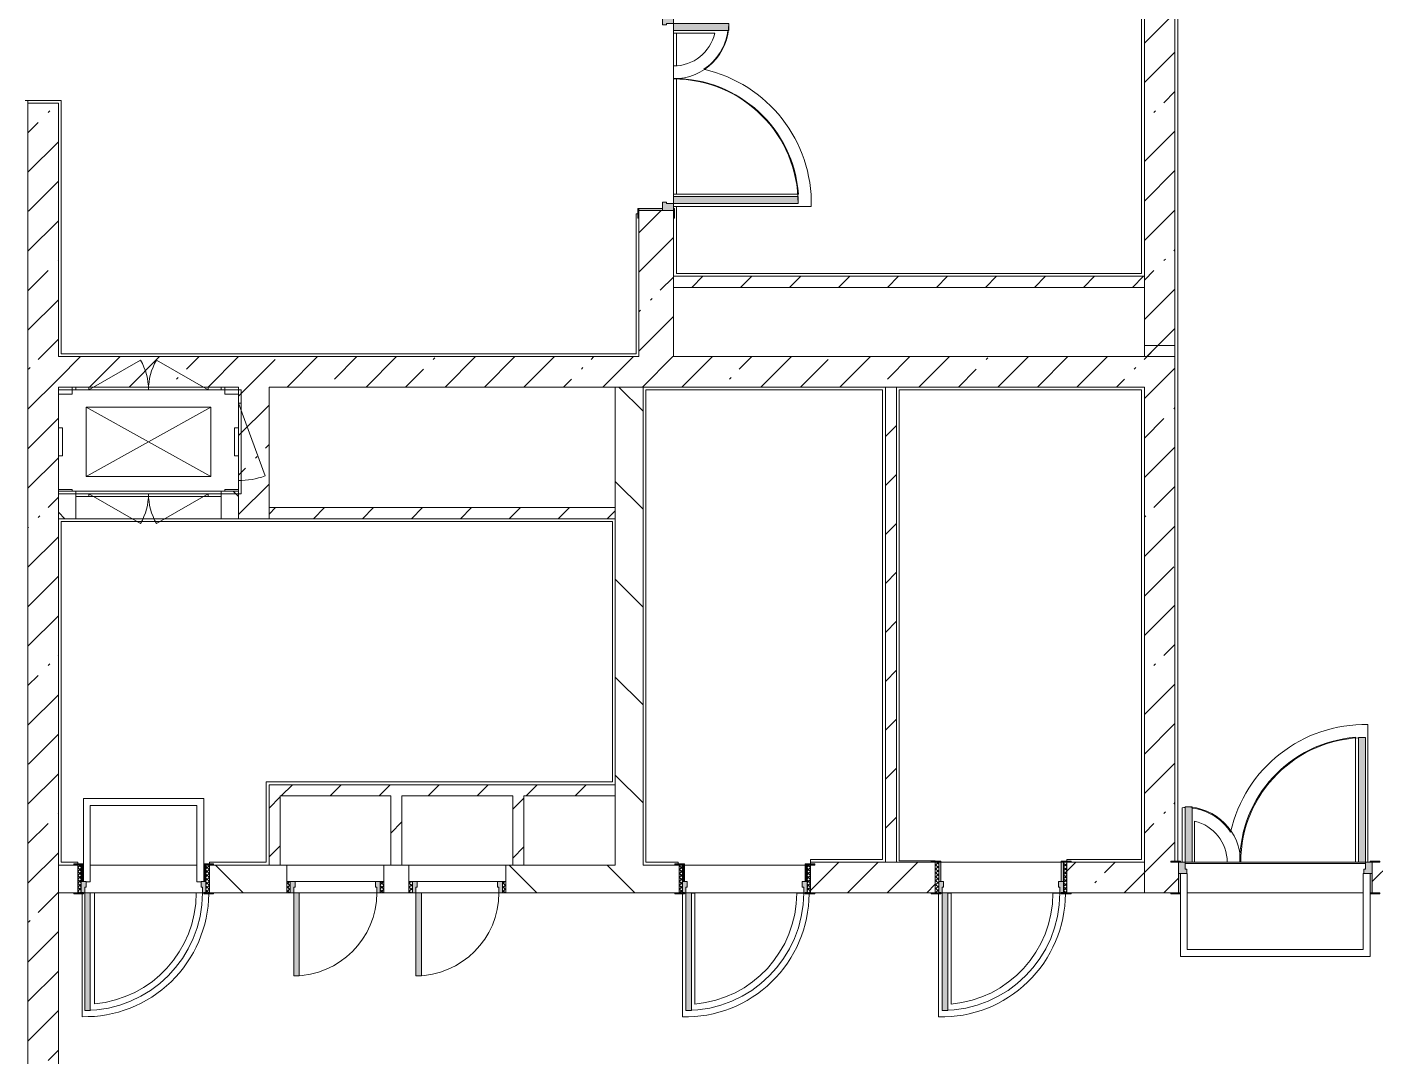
# Model space of a CAD drawing. Header units: millimetres. Extents: x 35378 to 237579, y -8553 to 29000.
# Drawn here: x 193137 to 202870, y 12221 to 19650 of the extents above; entities that cross this region are included whole.
import ezdxf

# ---------------------------------------------------------------- set-up
doc = ezdxf.new("R2010")
doc.units = ezdxf.units.MM
for name, color, linetype, lineweight, true_color in [('A-DOOR-1', 7, 'Continuous', 5, 0xaaaaaa), ('A-DOOR-2', 7, 'Continuous', 5, 0xe2e2e2), ('A-DOOR-FRAM-1', 7, 'Continuous', 5, 0xe2e2e2), ('A-DOOR-FRAM-2', 7, 'Continuous', 5, 0xaaaaaa), ('A-FLOR-2', 7, 'Continuous', 5, 0xaaaaaa)]:
    doc.layers.add(name, color=color, linetype=linetype, lineweight=lineweight, true_color=true_color)
for name, color, linetype, lineweight in [('A-GENM-2', 7, 'Continuous', 5), ('A-WALL', 7, 'Continuous', 9), ('I-WALL-3', 7, 'Continuous', 5), ('M-EQPM', 7, 'Continuous', 5)]:
    doc.layers.add(name, color=color, linetype=linetype, lineweight=lineweight)
pattern_1 = [(45, (108394.95, 0), (-285.1231, 285.1231), []), (45, (108680.07, 0), (-285.1231, 285.1231), [504.031, -100.806, 16.764, -84.042])]
pattern_2 = [(135, (108394.95, 0), (-353.5534, -353.5534), [])]
pattern_3 = [(135, (1826.41, 164.685), (-14.14214, -14.14214), []), (225, (1826.41, 164.685), (14.14214, -14.14214), [])]
pattern_4 = [(45, (-296.384, 164.685), (-14.1421, 14.1421), []), (135, (-296.384, 164.685), (-14.1421, -14.1421), [])]
pattern_5 = [(45, (108394.95, 0), (-176.7767, 176.7767), [])]

# ---------------------------------------------------------------- blocks, each defined once
blk = doc.blocks.new('110_Дверь_СКБ_2Ст - Д-1_л_Лестничная клетка EIS60 2-32142534-3_5_2_птичка')
at = {"layer": 'A-DOOR-2'}
for points in [[(612.5, 110), (662.5, 110), (662.5, 1010), (612.5, 1010), (612.5, 604.4)], [(-587.5, 110), (-587.5, 510), (-637.5, 510), (-637.5, 110)], [(712.5, -110), (712.5, 30), (697.5, 25.9), (697.5, -110)]]:
    blk.add_hatch(color=256, dxfattribs=at).paths.add_polyline_path(points)
h = blk.add_hatch(color=256, dxfattribs=at)
h.paths.add_polyline_path([(652.5, 30), (712.5, 30), (712.5, 110), (662.5, 110), (662.5, 60), (652.5, 60)])
h.paths.add_polyline_path([(-687.5, 30), (-627.5, 30), (-627.5, 60), (-637.5, 60), (-637.5, 110), (-687.5, 110)])
at = {"layer": 'A-DOOR-FRAM-1'}
for points in [[(-672.5, 110), (-672.5, 118), (-742.5, 118), (-742.5, 110)], [(767.5, 110), (767.5, 118), (697.5, 118), (697.5, 110)], [(-672.5, -110), (-672.5, 30), (-687.5, 25.9), (-687.5, -110)], [(-672.5, -118), (-672.5, -110), (-742.5, -110), (-742.5, -118)], [(767.5, -118), (767.5, -110), (697.5, -110), (697.5, -118)]]:
    blk.add_hatch(color=256, dxfattribs=at).paths.add_polyline_path(points)
at = {"layer": 'A-DOOR-1'}
for p, q in [((662.5, 1010), (612.5, 1010)), ((612.5, 1010), (612.5, 110)), ((662.5, 110), (662.5, 1010)), ((-637.5, 510), (-637.5, 110)), ((-587.5, 510), (-637.5, 510)), ((-587.5, 110), (-587.5, 510)), ((-637.5, 110), (-587.5, 110)), ((612.5, 110), (662.5, 110))]:
    blk.add_line(p, q, dxfattribs=at)
for centre, radius, start, end in [((662.5, 110), 900, 90, 180), ((-637.5, 110), 400, 360, 90)]:
    blk.add_arc(centre, radius, start, end, dxfattribs=at)
at = {"layer": 'A-DOOR-FRAM-2'}
for p, q in [((-672.5, 118), (-742.5, 118)), ((-742.5, 118), (-742.5, 110)), ((-742.5, 110), (-672.5, 110)), ((-637.5, 110), (-687.5, 110)), ((-687.5, 110), (-687.5, 30)), ((-672.5, 110), (-672.5, 118)), ((-637.5, 60), (-637.5, 110)), ((662.5, 110), (662.5, 60)), ((712.5, 110), (662.5, 110)), ((767.5, 118), (697.5, 118)), ((697.5, 118), (697.5, 110)), ((697.5, 110), (767.5, 110)), ((712.5, 30), (712.5, 110)), ((767.5, 110), (767.5, 118)), ((-687.5, 30), (-627.5, 30)), ((-672.5, 30), (-687.5, 30)), ((-687.5, 30), (-687.5, -110)), ((-672.5, -110), (-672.5, 30)), ((-627.5, 60), (-637.5, 60)), ((-627.5, 30), (-627.5, 60)), ((662.5, 60), (652.5, 60)), ((652.5, 60), (652.5, 30)), ((652.5, 30), (712.5, 30)), ((712.5, 30), (697.5, 30)), ((697.5, 30), (697.5, -110)), ((712.5, -110), (712.5, 30)), ((-672.5, -110), (-742.5, -110)), ((-742.5, -110), (-742.5, -118)), ((-742.5, -118), (-672.5, -118)), ((-687.5, -110), (-672.5, -110)), ((-672.5, -118), (-672.5, -110)), ((697.5, -110), (712.5, -110)), ((767.5, -110), (697.5, -110)), ((697.5, -110), (697.5, -118)), ((697.5, -118), (767.5, -118)), ((767.5, -118), (767.5, -110))]:
    blk.add_line(p, q, dxfattribs=at)
blk = doc.blocks.new('110_Дверь_СКБ_1Ст_Внутренняя1 - Д-8 950x2100h_охрана-V71-3_5_2_птичка')
at = {"layer": 'A-DOOR-1'}
h = blk.add_hatch(dxfattribs=at)
h.set_pattern_fill('FP_100', color=256, style=0, pattern_type=2)
h.set_pattern_definition(pattern_3)
h.paths.add_polyline_path([(487.5, 100), (462.5, 100), (462.5, -100), (487.5, -100), (487.5, -35.9)])
at = {"layer": 'A-DOOR-2'}
h = blk.add_hatch(color=256, dxfattribs=at)
h.paths.add_polyline_path([(437.5, 100), (437.5, 60), (427.5, 60), (427.5, 20), (462.5, 20), (462.5, 100)])
h.paths.add_polyline_path([(-412.5, 100), (-437.5, 100), (-437.5, 20), (-402.5, 20), (-402.5, 60), (-412.5, 60)])
at = {"layer": 'A-DOOR-FRAM-1'}
for points in [[(397.5, 950), (397.5, 100), (437.5, 100), (437.5, 950)], [(-492.5, 108), (-492.5, 100), (-422.5, 100), (-422.5, 108)], [(517.5, 108), (447.5, 108), (447.5, 100), (517.5, 100)], [(-422.5, 20), (-437.5, 20), (-437.5, -100), (-422.5, -100), (-422.5, -35.9)], [(462.5, 20), (447.5, 20), (447.5, -100), (462.5, -100), (462.5, -35.9)], [(-492.5, -100), (-492.5, -108), (-422.5, -108), (-422.5, -100)], [(447.5, -100), (447.5, -108), (517.5, -108), (517.5, -100)]]:
    blk.add_hatch(color=256, dxfattribs=at).paths.add_polyline_path(points)
at = {"layer": 'A-DOOR-FRAM-2'}
h = blk.add_hatch(dxfattribs=at)
h.set_pattern_fill('FP_101', color=256, style=0, pattern_type=2)
h.set_pattern_definition(pattern_4)
h.paths.add_polyline_path([(-437.5, 100), (-462.5, 100), (-462.5, -100), (-437.5, -100), (-437.5, -35.9)])
at = {"layer": 'A-DOOR-1'}
for p, q in [((437.5, 950), (397.5, 950)), ((397.5, 950), (397.5, 100)), ((437.5, 100), (437.5, 950)), ((397.5, 100), (437.5, 100))]:
    blk.add_line(p, q, dxfattribs=at)
blk.add_arc((437.5, 100), 850, 90, 180, dxfattribs=at)
at = {"layer": 'A-DOOR-FRAM-2'}
for p, q in [((-422.5, 108), (-492.5, 108)), ((-492.5, 108), (-492.5, 100)), ((-492.5, 100), (-422.5, 100)), ((-437.5, 100), (-462.5, 100)), ((-462.5, 100), (-462.5, -100)), ((-412.5, 100), (-437.5, 100)), ((-437.5, 100), (-437.5, 20)), ((-437.5, -100), (-437.5, 100)), ((-422.5, 100), (-437.5, 100)), ((-437.5, 100), (-437.5, 99)), ((-437.5, 99), (-422.5, 99)), ((-422.5, 100), (-422.5, 108)), ((-422.5, 99), (-422.5, 100)), ((-412.5, 60), (-412.5, 100)), ((437.5, 100), (437.5, 60)), ((462.5, 100), (437.5, 100)), ((517.5, 108), (447.5, 108)), ((447.5, 108), (447.5, 100)), ((462.5, 100), (447.5, 100)), ((447.5, 100), (447.5, 99)), ((447.5, 100), (517.5, 100)), ((447.5, 99), (462.5, 99)), ((462.5, 20), (462.5, 100)), ((487.5, 100), (462.5, 100)), ((462.5, 100), (462.5, -100)), ((462.5, 99), (462.5, 100)), ((487.5, -100), (487.5, 100)), ((517.5, 100), (517.5, 108)), ((-437.5, 20), (-402.5, 20)), ((-422.5, 20), (-437.5, 20)), ((-437.5, 20), (-437.5, -100)), ((-422.5, -100), (-422.5, 20)), ((-402.5, 60), (-412.5, 60)), ((-402.5, 20), (-402.5, 60)), ((437.5, 60), (427.5, 60)), ((427.5, 60), (427.5, 20)), ((427.5, 20), (462.5, 20)), ((462.5, 20), (447.5, 20)), ((447.5, 20), (447.5, -100)), ((462.5, -100), (462.5, 20)), ((-422.5, -100), (-492.5, -100)), ((-492.5, -100), (-492.5, -108)), ((-492.5, -108), (-422.5, -108)), ((-462.5, -100), (-437.5, -100)), ((-437.5, -100), (-422.5, -100)), ((-422.5, -108), (-422.5, -100)), ((447.5, -100), (462.5, -100)), ((517.5, -100), (447.5, -100)), ((447.5, -100), (447.5, -108)), ((447.5, -108), (517.5, -108)), ((462.5, -100), (487.5, -100)), ((517.5, -108), (517.5, -100))]:
    blk.add_line(p, q, dxfattribs=at)
blk = doc.blocks.new('DOR_Проход в стене_Прямоугольный - 1050x1150 EI30-23344994-3_5_2_птичка')
at = {"layer": 'A-DOOR-1'}
for p, q in [((525, 100), (-525, 100)), ((525, -100), (-525, -100))]:
    blk.add_line(p, q, dxfattribs=at)
blk = doc.blocks.new('110_Дверь_СКБ_1Ст_Внутренняя1 - Д-8 950x2100h_охрана-32352528-3_5_2_птичка')
at = {"layer": 'A-DOOR-1'}
h = blk.add_hatch(dxfattribs=at)
h.set_pattern_fill('FP_116', color=256, style=0, pattern_type=2)
h.set_pattern_definition([(135, (1826.41, 174.685), (-14.14214, -14.14214), []), (225, (1826.41, 174.685), (14.14214, -14.14214), [])])
h.paths.add_polyline_path([(487.5, 110), (462.5, 110), (462.5, -110), (487.5, -110), (487.5, -25.9)])
at = {"layer": 'A-DOOR-2'}
h = blk.add_hatch(color=256, dxfattribs=at)
h.paths.add_polyline_path([(-412.5, 110), (-437.5, 110), (-437.5, 30), (-402.5, 30), (-402.5, 70), (-412.5, 70)])
h.paths.add_polyline_path([(462.5, 110), (437.5, 110), (437.5, 70), (427.5, 70), (429.8, 30), (462.5, 30)])
at = {"layer": 'A-DOOR-FRAM-1'}
for points in [[(397.5, 960), (397.5, 110), (437.5, 110), (437.5, 960), (429.8, 960)], [(-492.5, 118), (-492.5, 110), (-422.5, 110), (-422.5, 118)], [(517.5, 118), (447.5, 118), (447.5, 110), (517.5, 110)], [(-422.5, 30), (-437.5, 30), (-437.5, -110), (-422.5, -110), (-422.5, -25.9)], [(462.5, 30), (447.5, 30), (447.5, -110), (462.5, -110), (462.5, -25.9)], [(-492.5, -110), (-492.5, -118), (-422.5, -118), (-422.5, -110)], [(517.5, -110), (447.5, -110), (447.5, -118), (517.5, -118)]]:
    blk.add_hatch(color=256, dxfattribs=at).paths.add_polyline_path(points)
at = {"layer": 'A-DOOR-FRAM-2'}
h = blk.add_hatch(dxfattribs=at)
h.set_pattern_fill('FP_117', color=256, style=0, pattern_type=2)
h.set_pattern_definition([(45, (-296.384, 174.685), (-14.1421, 14.1421), []), (135, (-296.384, 174.685), (-14.1421, -14.1421), [])])
h.paths.add_polyline_path([(-437.5, 110), (-462.5, 110), (-462.5, -110), (-437.5, -110), (-437.5, -25.9)])
at = {"layer": 'A-DOOR-1'}
for p, q in [((437.5, 960), (397.5, 960)), ((397.5, 960), (397.5, 110)), ((437.5, 110), (437.5, 960)), ((397.5, 110), (437.5, 110))]:
    blk.add_line(p, q, dxfattribs=at)
blk.add_arc((437.5, 110), 850, 90, 180, dxfattribs=at)
at = {"layer": 'A-DOOR-FRAM-2'}
for p, q in [((-422.5, 118), (-492.5, 118)), ((-492.5, 118), (-492.5, 110)), ((-492.5, 110), (-422.5, 110)), ((-437.5, 110), (-462.5, 110)), ((-462.5, 110), (-462.5, -110)), ((-412.5, 110), (-437.5, 110)), ((-437.5, 110), (-437.5, 30)), ((-437.5, -110), (-437.5, 110)), ((-422.5, 110), (-437.5, 110)), ((-437.5, 110), (-437.5, 109)), ((-437.5, 109), (-422.5, 109)), ((-422.5, 110), (-422.5, 118)), ((-422.5, 109), (-422.5, 110)), ((-412.5, 70), (-412.5, 110)), ((437.5, 110), (437.5, 70)), ((462.5, 110), (437.5, 110)), ((517.5, 118), (447.5, 118)), ((447.5, 118), (447.5, 110)), ((462.5, 110), (447.5, 110)), ((447.5, 110), (447.5, 109)), ((447.5, 110), (517.5, 110)), ((447.5, 109), (462.5, 109)), ((462.5, 30), (462.5, 110)), ((487.5, 110), (462.5, 110)), ((462.5, 110), (462.5, -110)), ((462.5, 109), (462.5, 110)), ((487.5, -110), (487.5, 110)), ((517.5, 110), (517.5, 118)), ((-437.5, 30), (-402.5, 30)), ((-422.5, 30), (-437.5, 30)), ((-437.5, 30), (-437.5, -110)), ((-422.5, -110), (-422.5, 30)), ((-402.5, 70), (-412.5, 70)), ((-402.5, 30), (-402.5, 70)), ((437.5, 70), (427.5, 70)), ((427.5, 70), (427.5, 30)), ((427.5, 30), (462.5, 30)), ((462.5, 30), (447.5, 30)), ((447.5, 30), (447.5, -110)), ((462.5, -110), (462.5, 30)), ((-422.5, -110), (-492.5, -110)), ((-492.5, -110), (-492.5, -118)), ((-492.5, -118), (-422.5, -118)), ((-462.5, -110), (-437.5, -110)), ((-437.5, -110), (-422.5, -110)), ((-422.5, -118), (-422.5, -110)), ((447.5, -110), (462.5, -110)), ((517.5, -110), (447.5, -110)), ((447.5, -110), (447.5, -118)), ((447.5, -118), (517.5, -118)), ((462.5, -110), (487.5, -110)), ((517.5, -118), (517.5, -110))]:
    blk.add_line(p, q, dxfattribs=at)
blk = doc.blocks.new('110_Дверь_СКБ_1Ст_Внутренняя1 - Д-8 950x2100h_охрана-V111-3_5_2_птичка')
at = {"layer": 'A-DOOR-1'}
h = blk.add_hatch(dxfattribs=at)
h.set_pattern_fill('FP_100', color=256, style=0, pattern_type=2)
h.set_pattern_definition(pattern_3)
h.paths.add_polyline_path([(487.5, 100), (462.5, 100), (462.5, -100), (487.5, -100), (487.5, -35.9)])
at = {"layer": 'A-DOOR-2'}
h = blk.add_hatch(color=256, dxfattribs=at)
h.paths.add_polyline_path([(-412.5, 100), (-437.5, 100), (-437.5, 20), (-402.5, 20), (-402.5, 60), (-412.5, 60)])
h.paths.add_polyline_path([(444.2, 100), (437.5, 100), (437.5, 60), (427.5, 60), (427.5, 20), (462.5, 20), (462.5, 100)])
at = {"layer": 'A-DOOR-FRAM-1'}
for points in [[(397.5, 950), (397.5, 100), (437.5, 100), (437.5, 950)], [(-422.5, 108), (-492.5, 108), (-488, 100), (-422.5, 100)], [(517.5, 108), (447.5, 108), (447.5, 100), (517.5, 100)], [(-422.5, 20), (-437.5, 20), (-437.5, -100), (-422.5, -100), (-422.5, -35.9)], [(462.5, 20), (447.5, 20), (447.5, -100), (462.5, -100), (462.5, -35.9)], [(-422.5, -100), (-492.5, -100), (-488, -108), (-422.5, -108)], [(447.5, -100), (447.5, -108), (517.5, -108), (517.5, -100)]]:
    blk.add_hatch(color=256, dxfattribs=at).paths.add_polyline_path(points)
at = {"layer": 'A-DOOR-FRAM-2'}
h = blk.add_hatch(dxfattribs=at)
h.set_pattern_fill('FP_101', color=256, style=0, pattern_type=2)
h.set_pattern_definition(pattern_4)
h.paths.add_polyline_path([(-437.5, 100), (-462.5, 100), (-462.5, -100), (-437.5, -100), (-437.5, -35.9)])
at = {"layer": 'A-DOOR-1'}
for p, q in [((437.5, 950), (397.5, 950)), ((397.5, 950), (397.5, 100)), ((437.5, 100), (437.5, 950)), ((397.5, 100), (437.5, 100))]:
    blk.add_line(p, q, dxfattribs=at)
blk.add_arc((437.5, 100), 850, 90, 180, dxfattribs=at)
at = {"layer": 'A-DOOR-FRAM-2'}
for p, q in [((-422.5, 108), (-492.5, 108)), ((-492.5, 108), (-492.5, 100)), ((-492.5, 100), (-422.5, 100)), ((-437.5, 100), (-462.5, 100)), ((-462.5, 100), (-462.5, -100)), ((-412.5, 100), (-437.5, 100)), ((-437.5, 100), (-437.5, 20)), ((-437.5, -100), (-437.5, 100)), ((-422.5, 100), (-437.5, 100)), ((-437.5, 100), (-437.5, 99)), ((-437.5, 99), (-422.5, 99)), ((-422.5, 100), (-422.5, 108)), ((-422.5, 99), (-422.5, 100)), ((-412.5, 60), (-412.5, 100)), ((437.5, 100), (437.5, 60)), ((462.5, 100), (437.5, 100)), ((517.5, 108), (447.5, 108)), ((447.5, 108), (447.5, 100)), ((462.5, 100), (447.5, 100)), ((447.5, 100), (447.5, 99)), ((447.5, 100), (517.5, 100)), ((447.5, 99), (462.5, 99)), ((462.5, 20), (462.5, 100)), ((487.5, 100), (462.5, 100)), ((462.5, 100), (462.5, -100)), ((462.5, 99), (462.5, 100)), ((487.5, -100), (487.5, 100)), ((517.5, 100), (517.5, 108)), ((-437.5, 20), (-402.5, 20)), ((-422.5, 20), (-437.5, 20)), ((-437.5, 20), (-437.5, -100)), ((-422.5, -100), (-422.5, 20)), ((-402.5, 60), (-412.5, 60)), ((-402.5, 20), (-402.5, 60)), ((437.5, 60), (427.5, 60)), ((427.5, 60), (427.5, 20)), ((427.5, 20), (462.5, 20)), ((462.5, 20), (447.5, 20)), ((447.5, 20), (447.5, -100)), ((462.5, -100), (462.5, 20)), ((-422.5, -100), (-492.5, -100)), ((-492.5, -100), (-492.5, -108)), ((-492.5, -108), (-422.5, -108)), ((-462.5, -100), (-437.5, -100)), ((-437.5, -100), (-422.5, -100)), ((-422.5, -108), (-422.5, -100)), ((447.5, -100), (462.5, -100)), ((517.5, -100), (447.5, -100)), ((447.5, -100), (447.5, -108)), ((447.5, -108), (517.5, -108)), ((462.5, -100), (487.5, -100)), ((517.5, -108), (517.5, -100))]:
    blk.add_line(p, q, dxfattribs=at)
blk = doc.blocks.new('110_Дверь_СКБ_2Ст - Д-1_л_Лестничная клетка EIS60 2-32359692-3_5_2_птичка')
at = {"layer": 'A-DOOR-2'}
for points in [[(662.5, 125), (662.5, 1025), (612.5, 1025), (612.5, 125)], [(-587.5, 525), (-637.5, 525), (-637.5, 125), (-587.5, 125)], [(712.5, -125), (712.5, 45), (697.5, 45), (697.5, -125)]]:
    blk.add_hatch(color=256, dxfattribs=at).paths.add_polyline_path(points)
h = blk.add_hatch(color=256, dxfattribs=at)
h.paths.add_polyline_path([(712.5, 125), (662.5, 125), (662.5, 75), (652.5, 75), (652.5, 45), (712.5, 45)])
h.paths.add_polyline_path([(-627.5, 45), (-627.5, 75), (-637.5, 75), (-637.5, 125), (-687.5, 125), (-687.5, 45)])
at = {"layer": 'A-DOOR-FRAM-1'}
for points in [[(-672.5, 125), (-672.5, 133), (-742.5, 133), (-742.5, 125)], [(767.5, 125), (767.5, 133), (697.5, 133), (697.5, 125)], [(-672.5, -125), (-672.5, 45), (-687.5, 45), (-687.5, -125)], [(-672.5, -133), (-672.5, -125), (-742.5, -125), (-742.5, -133)], [(767.5, -133), (767.5, -125), (697.5, -125), (697.5, -133)]]:
    blk.add_hatch(color=256, dxfattribs=at).paths.add_polyline_path(points)
at = {"layer": 'A-DOOR-1'}
for p, q in [((662.5, 1025), (612.5, 1025)), ((612.5, 1025), (612.5, 125)), ((662.5, 125), (662.5, 1025)), ((-637.5, 525), (-637.5, 125)), ((-587.5, 525), (-637.5, 525)), ((-587.5, 125), (-587.5, 525)), ((-637.5, 125), (-587.5, 125)), ((612.5, 125), (662.5, 125))]:
    blk.add_line(p, q, dxfattribs=at)
for centre, radius, start, end in [((662.5, 125), 900, 90, 180), ((-637.5, 125), 400, 360, 90)]:
    blk.add_arc(centre, radius, start, end, dxfattribs=at)
at = {"layer": 'A-DOOR-FRAM-2'}
for p, q in [((-672.5, 133), (-742.5, 133)), ((-742.5, 133), (-742.5, 125)), ((-742.5, 125), (-672.5, 125)), ((-637.5, 125), (-687.5, 125)), ((-687.5, 125), (-687.5, 45)), ((-672.5, 125), (-672.5, 133)), ((-637.5, 75), (-637.5, 125)), ((662.5, 125), (662.5, 75)), ((712.5, 125), (662.5, 125)), ((767.5, 133), (697.5, 133)), ((697.5, 133), (697.5, 125)), ((697.5, 125), (767.5, 125)), ((712.5, 45), (712.5, 125)), ((767.5, 125), (767.5, 133)), ((-687.5, 45), (-627.5, 45)), ((-672.5, 45), (-687.5, 45)), ((-687.5, 45), (-687.5, -125)), ((-672.5, -125), (-672.5, 45)), ((-627.5, 75), (-637.5, 75)), ((-627.5, 45), (-627.5, 75)), ((662.5, 75), (652.5, 75)), ((652.5, 75), (652.5, 45)), ((652.5, 45), (712.5, 45)), ((712.5, 45), (697.5, 45)), ((697.5, 45), (697.5, -125)), ((712.5, -125), (712.5, 45)), ((-672.5, -125), (-742.5, -125)), ((-742.5, -125), (-742.5, -133)), ((-742.5, -133), (-672.5, -133)), ((-687.5, -125), (-672.5, -125)), ((-672.5, -133), (-672.5, -125)), ((697.5, -125), (712.5, -125)), ((767.5, -125), (697.5, -125)), ((697.5, -125), (697.5, -133)), ((697.5, -133), (767.5, -133)), ((767.5, -133), (767.5, -125))]:
    blk.add_line(p, q, dxfattribs=at)
blk = doc.blocks.new('160_Подъемник - 160_Подъемник-23521422-3_5_2_птичка')
at = {"layer": 'A-GENM-2'}
for p, q in [((220, 0), (592.4, 215)), ((1080, 0), (707.6, 215)), ((-20, -95), (-20, 0)), ((-20, 0), (0, 0)), ((0, 0), (0, -95)), ((220, 20), (125, 20)), ((125, 20), (125, 0)), ((220, 0), (220, 20)), ((1080, 20), (220, 20)), ((220, 20), (1080, 20)), ((1080, 0), (1080, 20)), ((1080, 20), (1175, 20)), ((1175, 20), (1175, 0)), ((0, -95), (-20, -95)), ((-20, -95), (-20, -655)), ((-20, -655), (-20, -95)), ((125, 0), (220, 0)), ((1175, 0), (1080, 0)), ((0, -655), (-191.5, -128.8)), ((0, -655), (-20, -655)), ((-20, -655), (-20, -750)), ((0, -750), (0, -655)), ((-20, -750), (0, -750)), ((125, -770), (125, -750)), ((125, -750), (220, -750)), ((220, -770), (125, -770)), ((220, -750), (220, -770)), ((220, -750), (592.4, -965)), ((220, -770), (792, -770)), ((1080, -770), (508, -770)), ((1080, -750), (707.6, -965)), ((1080, -750), (1080, -770)), ((1175, -750), (1080, -750)), ((1080, -770), (1175, -770)), ((1175, -770), (1175, -750))]:
    blk.add_line(p, q, dxfattribs=at)
for centre, radius, start, end in [((220, 0), 430, 0, 30), ((1080, 0), 430, 150, 180), ((0, -655), 560, 90, 110), ((220, -750), 430, 330, 0), ((1080, -750), 430, 180, 210)]:
    blk.add_arc(centre, radius, start, end, dxfattribs=at)
at = {"layer": 'M-EQPM'}
for p, q in [((1300, 0), (0, 0)), ((0, 0), (0, -750)), ((1300, -750), (1300, 0)), ((1100, -625), (200, -125)), ((200, -625), (1100, -125)), ((1100, -125), (200, -125)), ((200, -125), (200, -625)), ((1100, -625), (1100, -125)), ((200, -625), (1100, -625)), ((0, -750), (1300, -750))]:
    blk.add_line(p, q, dxfattribs=at)
blk = doc.blocks.new('110_Дверь_СКБ_1Ст - д-18 700x2100h_Технический шкаф ЭОМ и СС-23257539-3_5_2_птичка')
at = {"layer": 'A-DOOR-1'}
h = blk.add_hatch(dxfattribs=at)
h.set_pattern_fill('FP_140', color=256, style=0, pattern_type=2)
h.set_pattern_definition([(135, (1951.41, 164.685), (-14.14214, -14.14214), []), (225, (1951.41, 164.685), (14.14214, -14.14214), [])])
h.paths.add_polyline_path([(362.5, 100), (337.5, 100), (337.5, 20), (362.5, 20)])
at = {"layer": 'A-DOOR-2'}
h = blk.add_hatch(color=256, dxfattribs=at)
h.paths.add_polyline_path([(312.5, 100), (312.5, 60), (302.5, 60), (302.5, 20), (337.5, 20), (337.5, 100)])
h.paths.add_polyline_path([(-287.5, 100), (-312.5, 100), (-312.5, 20), (-277.5, 20), (-277.5, 60), (-287.5, 60)])
at = {"layer": 'A-DOOR-FRAM-1'}
blk.add_hatch(color=256, dxfattribs=at).paths.add_polyline_path([(272.5, 700), (272.5, 100), (312.5, 100), (312.5, 700), (284.2, 700)])
at = {"layer": 'A-DOOR-FRAM-2'}
h = blk.add_hatch(dxfattribs=at)
h.set_pattern_fill('FP_141', color=256, style=0, pattern_type=2)
h.set_pattern_definition([(45, (-171.384, 164.685), (-14.1421, 14.1421), []), (135, (-171.384, 164.685), (-14.1421, -14.1421), [])])
h.paths.add_polyline_path([(-312.5, 100), (-337.5, 100), (-337.5, 20), (-312.5, 20)])
at = {"layer": 'A-DOOR-1'}
for p, q in [((312.5, 700), (272.5, 700)), ((272.5, 700), (272.5, 100)), ((312.5, 100), (312.5, 700)), ((272.5, 100), (312.5, 100))]:
    blk.add_line(p, q, dxfattribs=at)
blk.add_arc((312.5, 100), 600, 90, 180, dxfattribs=at)
at = {"layer": 'A-DOOR-FRAM-2'}
for p, q in [((-312.5, 100), (-337.5, 100)), ((-337.5, 100), (-337.5, 20)), ((-287.5, 100), (-312.5, 100)), ((-312.5, 100), (-312.5, 20)), ((-312.5, 20), (-312.5, 100)), ((-287.5, 60), (-287.5, 100)), ((-287.5, 100), (272.5, 100)), ((312.5, 100), (312.5, 60)), ((337.5, 100), (312.5, 100)), ((337.5, 20), (337.5, 100)), ((362.5, 100), (337.5, 100)), ((337.5, 100), (337.5, 20)), ((362.5, 20), (362.5, 100)), ((-337.5, 20), (-312.5, 20)), ((-312.5, 20), (-277.5, 20)), ((-277.5, 60), (-287.5, 60)), ((-277.5, 20), (-277.5, 60)), ((302.5, 20), (-277.5, 20)), ((312.5, 60), (302.5, 60)), ((302.5, 60), (302.5, 20)), ((302.5, 20), (337.5, 20)), ((337.5, 20), (362.5, 20))]:
    blk.add_line(p, q, dxfattribs=at)
blk = doc.blocks.new('Закладная деталь приямка - 200_100-20924312-3_5_2_птичка')
at = {"layer": 'M-EQPM'}
for p, q in [((85000, 16755), (84970, 16755)), ((85000, 16755), (84970, 16755)), ((85000, 16555), (85000, 16755)), ((85000, 16755), (85000, 16555)), ((84970, 16555), (85000, 16555)), ((85000, 16555), (84970, 16555))]:
    blk.add_line(p, q, dxfattribs=at)
blk = doc.blocks.new('Закладная деталь приямка - 150_100-20924311-3_5_2_птичка')
at = {"layer": 'M-EQPM'}
for p, q in [((85070, 17050), (85070, 17000)), ((85070, 17050), (85070, 17000)), ((84970, 17000), (85070, 17000)), ((85070, 17000), (84970, 17000))]:
    blk.add_line(p, q, dxfattribs=at)
blk = doc.blocks.new('Закладная деталь приямка - 150_100-V112-3_5_2_птичка')
at = {"layer": 'M-EQPM'}
for p, q in [((86170, 17000), (86170, 17050)), ((86170, 17000), (86170, 17050)), ((86270, 17000), (86170, 17000)), ((86170, 17000), (86270, 17000))]:
    blk.add_line(p, q, dxfattribs=at)
blk = doc.blocks.new('Закладная деталь приямка - 150_100-V113-3_5_2_птичка')
at = {"layer": 'M-EQPM'}
for p, q in [((86270, 16310), (86170, 16310)), ((86170, 16310), (86270, 16310)), ((86170, 16310), (86170, 16300)), ((86170, 16310), (86170, 16300))]:
    blk.add_line(p, q, dxfattribs=at)
blk = doc.blocks.new('Закладная деталь приямка - 150_100-V114-3_5_2_птичка')
at = {"layer": 'M-EQPM'}
for p, q in [((85070, 16310), (84970, 16310)), ((84970, 16310), (85070, 16310)), ((85070, 16300), (85070, 16310)), ((85070, 16310), (85070, 16300))]:
    blk.add_line(p, q, dxfattribs=at)

msp = doc.modelspace()

# ---------------------------------------------------------------- hatches: boundary and pattern name
at = {"layer": 'I-WALL-3'}
h = msp.add_hatch(dxfattribs=at)
h.set_pattern_fill('FP_94', color=256, style=0, pattern_type=2)
h.set_pattern_definition(pattern_1)
h.paths.add_polyline_path([(197554.9, 17270), (197804.9, 17270), (197804.9, 18325), (197554.9, 18325), (197554.9, 18163.7)])
h.paths.add_polyline_path([(197554.9, 19725), (197804.9, 19725), (197804.9, 27100), (197554.9, 27100), (197554.9, 19750)])
h = msp.add_hatch(dxfattribs=at)
h.set_pattern_fill('FP_94', color=256, style=0, pattern_type=2)
h.set_pattern_definition(pattern_1)
h.paths.add_polyline_path([(201424.9, 17270), (201424.9, 21400), (201204.9, 21400), (201204.9, 17270)])
h = msp.add_hatch(dxfattribs=at)
h.set_pattern_fill('FP_94', color=256, style=0, pattern_type=2)
h.set_pattern_definition(pattern_1)
h.paths.add_polyline_path([(193227.3, 10400), (193364.9, 10400), (193364.9, 19100), (193144.9, 19100), (193144.9, 10400)])
h = msp.add_hatch(dxfattribs=at)
h.set_pattern_fill('FP_99', color=256, style=0, pattern_type=2)
h.set_pattern_definition(pattern_5)
h.paths.add_polyline_path([(201204.9, 17770), (201204.9, 17850), (197804.9, 17850), (197804.9, 17770), (198820.4, 17770)])
h = msp.add_hatch(dxfattribs=at)
h.set_pattern_fill('FP_94', color=256, style=0, pattern_type=2)
h.set_pattern_definition(pattern_1)
h.paths.add_polyline_path([(201204.9, 13620), (201394.9, 13620), (201394.9, 13628), (201424.9, 13628), (201424.9, 17350), (201204.9, 17350), (201204.9, 14114.4)])
h = msp.add_hatch(dxfattribs=at)
h.set_pattern_fill('FP_94', color=256, style=0, pattern_type=2)
h.set_pattern_definition(pattern_1)
h.paths.add_polyline_path([(194664.9, 17050), (194884.9, 17050), (194884.9, 17270), (193364.9, 17270), (193364.9, 17050)])
h = msp.add_hatch(dxfattribs=at)
h.set_pattern_fill('FP_94', color=256, style=0, pattern_type=2)
h.set_pattern_definition(pattern_1)
h.paths.add_polyline_path([(199334.9, 17050), (201204.9, 17050), (201204.9, 17270), (194884.9, 17270), (194884.9, 17050), (198820.4, 17050)])
h = msp.add_hatch(dxfattribs=at)
h.set_pattern_fill('FP_94', color=256, style=0, pattern_type=2)
h.set_pattern_definition(pattern_1)
h.paths.add_polyline_path([(194664.9, 16100), (194884.9, 16100), (194884.9, 17050), (194664.9, 17050), (194664.9, 16180)])
h = msp.add_hatch(dxfattribs=at)
h.set_pattern_fill('FP_97', color=256, style=0, pattern_type=2)
h.set_pattern_definition(pattern_2)
h.paths.add_polyline_path([(197584.9, 13600), (197584.9, 17050), (197384.9, 17050), (197384.9, 13600)])
h = msp.add_hatch(dxfattribs=at)
h.set_pattern_fill('FP_99', color=256, style=0, pattern_type=2)
h.set_pattern_definition(pattern_5)
h.paths.add_polyline_path([(199414.9, 13620), (199414.9, 17050), (199334.9, 17050), (199334.9, 13620)])
h = msp.add_hatch(dxfattribs=at)
h.set_pattern_fill('FP_97', color=256, style=0, pattern_type=2)
h.set_pattern_definition(pattern_2)
h.paths.add_polyline_path([(194664.9, 16100), (194664.9, 16300), (194539.9, 16300), (194539.9, 16100)])
h.paths.add_polyline_path([(193489.9, 16100), (193489.9, 16300), (193364.9, 16300), (193364.9, 16100)])
h = msp.add_hatch(dxfattribs=at)
h.set_pattern_fill('FP_99', color=256, style=0, pattern_type=2)
h.set_pattern_definition(pattern_5)
h.paths.add_polyline_path([(197384.9, 16100), (197384.9, 16180), (194884.9, 16180), (194884.9, 16100), (195091.7, 16100)])
h = msp.add_hatch(dxfattribs=at)
h.set_pattern_fill('FP_99', color=256, style=0, pattern_type=2)
h.set_pattern_definition(pattern_5)
h.paths.add_polyline_path([(195764.9, 14100), (197384.9, 14100), (197384.9, 14180), (194884.9, 14180), (194884.9, 14100), (195091.7, 14100)])
h = msp.add_hatch(dxfattribs=at)
h.set_pattern_fill('FP_99', color=256, style=0, pattern_type=2)
h.set_pattern_definition(pattern_5)
h.paths.add_polyline_path([(194964.9, 13600), (194964.9, 14100), (194884.9, 14100), (194884.9, 13600)])
h = msp.add_hatch(dxfattribs=at)
h.set_pattern_fill('FP_99', color=256, style=0, pattern_type=2)
h.set_pattern_definition(pattern_5)
h.paths.add_polyline_path([(195844.9, 13600), (195844.9, 14100), (195764.9, 14100), (195764.9, 13600)])
h = msp.add_hatch(dxfattribs=at)
h.set_pattern_fill('FP_99', color=256, style=0, pattern_type=2)
h.set_pattern_definition(pattern_5)
h.paths.add_polyline_path([(196724.9, 13600), (196724.9, 14100), (196644.9, 14100), (196644.9, 13600)])
h = msp.add_hatch(dxfattribs=at)
h.set_pattern_fill('FP_97', color=256, style=0, pattern_type=2)
h.set_pattern_definition(pattern_2)
h.paths.add_polyline_path([(195894.9, 13400), (195894.9, 13600), (195713.3, 13600), (195713.3, 13400)])
h.paths.add_polyline_path([(193504.9, 13400), (193504.9, 13600), (193364.9, 13600), (193364.9, 13400), (193474.9, 13400)])
h.paths.add_polyline_path([(194484.9, 13400), (195013.3, 13400), (195013.3, 13600), (194454.9, 13600), (194454.9, 13400)])
h.paths.add_polyline_path([(196594.9, 13400), (197844.9, 13400), (197844.9, 13600), (196594.9, 13600), (196594.9, 13480)])
h = msp.add_hatch(dxfattribs=at)
h.set_pattern_fill('FP_94', color=256, style=0, pattern_type=2)
h.set_pattern_definition(pattern_1)
h.paths.add_polyline_path([(198794.9, 13400), (199694.9, 13400), (199694.9, 13620), (198794.9, 13620), (198794.9, 13608), (198824.9, 13608), (198820.4, 13600), (198794.9, 13600), (198794.9, 13535.9)])
h.paths.add_polyline_path([(200684.8, 13400), (201204.9, 13400), (201204.9, 13620), (200644.9, 13620), (200644.9, 13400), (200674.9, 13400)])
h = msp.add_hatch(dxfattribs=at)
h.set_pattern_fill('FP_94', color=256, style=0, pattern_type=2)
h.set_pattern_definition(pattern_1)
h.paths.add_polyline_path([(202904.9, 13400), (203194.9, 13400), (203194.9, 13620), (202849.9, 13620), (202849.9, 13400)])
h.paths.add_polyline_path([(201204.9, 13400), (201449.9, 13400), (201449.9, 13620), (201204.9, 13620), (201204.9, 13535.9)])

# ---------------------------------------------------------------- linework, layer by layer
at = {"layer": 'A-FLOR-2'}
for p, q in [((201184.9, 17870), (201184.9, 21450)), ((201444.9, 21130), (201444.9, 13628)), ((197804.9, 18425), (197804.9, 19625)), ((197805.3, 19625), (197805.3, 19604.6)), ((197805.3, 19604.6), (198102.5, 19604.6)), ((197825.9, 19604.6), (197825.9, 19370.4)), ((197805.3, 19368.4), (197805.3, 19278.4)), ((197825.9, 19277.2), (197825.9, 18443.4)), ((193125.4, 19120), (193384.9, 19120)), ((193144.9, 19120), (193144.9, 19100)), ((193384.9, 19120), (193384.9, 17290)), ((198707.6, 18443.4), (197805.3, 18443.4)), ((197805.3, 18443.4), (197805.3, 18425)), ((197534.9, 17290), (197534.9, 18300)), ((197534.9, 18300), (197546.9, 18300)), ((197805.3, 18375), (197805.3, 18353.4)), ((197805.3, 18353.4), (198800.1, 18353.4)), ((197825.9, 18353.4), (197825.9, 17870)), ((197825.9, 17870), (201184.9, 17870)), ((193384.9, 17290), (197534.9, 17290)), ((199314.9, 17030), (197604.9, 17030)), ((197604.9, 17030), (197604.9, 13620)), ((199314.9, 13640), (199314.9, 17030)), ((201184.9, 17030), (199434.9, 17030)), ((199434.9, 17030), (199434.9, 13630)), ((201184.9, 13640), (201184.9, 17030)), ((197364.9, 16080), (193384.9, 16080)), ((193384.9, 16080), (193384.9, 13620)), ((197364.9, 14200), (197364.9, 16080)), ((202818, 13620), (202818, 14614.4)), ((202728, 14521.9), (202728, 13619.6)), ((194864.9, 13620), (194864.9, 14200)), ((194864.9, 14200), (197364.9, 14200)), ((193544.9, 14079.1), (193544.9, 13608)), ((194414.9, 14079.1), (193544.9, 14079.1)), ((193594.9, 13479.1), (193594.9, 14029.1)), ((193594.9, 14029.1), (194364.9, 14029.1)), ((194364.9, 14029.1), (194364.9, 13479.1)), ((194414.9, 13608), (194414.9, 14079.1)), ((201476.8, 14014), (201476.8, 13620)), ((201566.8, 13619.6), (201566.8, 13916.7)), ((198794.9, 13640), (199314.9, 13640)), ((198794.9, 13620), (198794.9, 13640)), ((199434.9, 13630), (199694.9, 13630)), ((200644.9, 13640), (201184.9, 13640)), ((200644.9, 13628), (200644.9, 13640)), ((193384.9, 13620), (193504.9, 13620)), ((193504.9, 13620), (193504.9, 13608)), ((194454.9, 13608), (194454.9, 13620)), ((194454.9, 13620), (194864.9, 13620)), ((197604.9, 13620), (197839.9, 13620)), ((197839.9, 13620), (197839.9, 13608)), ((201514.6, 13539.6), (201464.9, 13539.6)), ((201499.9, 13619.6), (201566.8, 13619.6)), ((201499.9, 13610), (202799.9, 13610)), ((201514.6, 12989.6), (201514.6, 13539.6)), ((201803, 13619.6), (201893, 13619.6)), ((202728, 13619.6), (202799.9, 13619.6)), ((202834.6, 13539.6), (202784.6, 13539.6)), ((202784.6, 13539.6), (202784.6, 12989.6)), ((202834.6, 12939.6), (202834.6, 13539.6)), ((193564.7, 13479.1), (193594.9, 13479.1)), ((194364.9, 13479.1), (194395.2, 13479.1)), ((193534.9, 13392), (193534.9, 12505.2)), ((194359.9, 13400), (193594.9, 13400)), ((193624.9, 12598), (193624.9, 13400)), ((194404.9, 13400), (194359.9, 13400)), ((197869.4, 13392), (197869.4, 12503.1)), ((197894.9, 13397.9), (197888.2, 13397.9)), ((198744.9, 13400), (197934.9, 13400)), ((197959.4, 13397.9), (197934.9, 13397.9)), ((197959.4, 12595.9), (197959.4, 13397.9)), ((198754.9, 13397.9), (198694.4, 13397.9)), ((199719.4, 13392), (199719.4, 12503.1)), ((199744.9, 13397.9), (199734.9, 13397.9)), ((200594.9, 13400), (199784.9, 13400)), ((199809.4, 13397.9), (199784.9, 13397.9)), ((199809.4, 12595.9), (199809.4, 13397.9)), ((200604.9, 13397.9), (200544.4, 13397.9)), ((201464.6, 13392), (201464.6, 12939.6)), ((202784.6, 12989.6), (201514.6, 12989.6)), ((201464.6, 12939.6), (202834.6, 12939.6))]:
    msp.add_line(p, q, dxfattribs=at)
for centre, radius, start, end in [((197805.3, 19673.4), 305, 270, 346.9573), ((197805.3, 19673.4), 395, 303.54048, 352.95968), ((197805.3, 18373.4), 905, 4.43687, 90), ((197805.3, 18373.4), 995, 358.8489, 77.32946), ((202798, 13619.6), 995, 88.8489, 167.32946), ((202798, 13619.6), 905, 94.43687, 180), ((201498, 13619.6), 395, 89.71459, 93.07201), ((201498, 13619.6), 395, 33.54048, 82.43416), ((201498, 13619.6), 305, 0, 76.9573), ((193554.9, 13400), 895, 268.71954, 359.48675), ((193554.9, 13400), 805, 274.98854, 360), ((197889.4, 13397.9), 895, 268.71954, 359.62258), ((197889.4, 13397.9), 805, 274.98854, 360), ((199739.4, 13397.9), 895, 268.71954, 359.62258), ((199739.4, 13397.9), 805, 274.98854, 360)]:
    msp.add_arc(centre, radius, start, end, dxfattribs=at)
at = {"layer": 'A-WALL'}
for p, q in [((197804.9, 17850), (197804.9, 17770)), ((201204.9, 17770), (201204.9, 17850)), ((199414.9, 17050), (199334.9, 17050)), ((193364.9, 16300), (193364.9, 16100)), ((194884.9, 16100), (194884.9, 16180)), ((197384.9, 16100), (197384.9, 16180)), ((197384.9, 14100), (197384.9, 14180)), ((193364.9, 13600), (193364.9, 13400)), ((194884.9, 13600), (194964.9, 13600)), ((195764.9, 13600), (195844.9, 13600)), ((196644.9, 13600), (196724.9, 13600)), ((199334.9, 13620), (199414.9, 13620))]:
    msp.add_line(p, q, dxfattribs=at)
at = {"layer": 'I-WALL-3'}
for p, q in [((201204.9, 26850), (201204.9, 17850)), ((201424.9, 13628), (201424.9, 21150)), ((193364.9, 19100), (193144.9, 19100)), ((193144.9, 19100), (193144.9, 10400)), ((193364.9, 17270), (193364.9, 19100)), ((197554.9, 18270), (197554.9, 17270)), ((197804.9, 17850), (197804.9, 18270)), ((201204.9, 17850), (197804.9, 17850)), ((197804.9, 17270), (197804.9, 17770)), ((197804.9, 17770), (201204.9, 17770)), ((201204.9, 17770), (201204.9, 17270)), ((201424.9, 17350), (201204.9, 17350)), ((197554.9, 17270), (193364.9, 17270)), ((201424.9, 17270), (197804.9, 17270)), ((193364.9, 17050), (194664.9, 17050)), ((193364.9, 16300), (193364.9, 17050)), ((194664.9, 17050), (194664.9, 16100)), ((194884.9, 16180), (194884.9, 17050)), ((194884.9, 17050), (199334.9, 17050)), ((197384.9, 17050), (197384.9, 16180)), ((197584.9, 13600), (197584.9, 17050)), ((199334.9, 17050), (199334.9, 13620)), ((199414.9, 17050), (201204.9, 17050)), ((199414.9, 13620), (199414.9, 17050)), ((201204.9, 17050), (201204.9, 13400)), ((193364.9, 16300), (194664.9, 16300)), ((193489.9, 16100), (193489.9, 16300)), ((194539.9, 16300), (194539.9, 16100)), ((197384.9, 16180), (194884.9, 16180)), ((193364.9, 13600), (193364.9, 16100)), ((193364.9, 16100), (197384.9, 16100)), ((197384.9, 16100), (197384.9, 14180)), ((197384.9, 14180), (194884.9, 14180)), ((194884.9, 14180), (194884.9, 13600)), ((194964.9, 14100), (195764.9, 14100)), ((194964.9, 13600), (194964.9, 14100)), ((195764.9, 14100), (195764.9, 13600)), ((195844.9, 14100), (196644.9, 14100)), ((195844.9, 13600), (195844.9, 14100)), ((196644.9, 14100), (196644.9, 13600)), ((196724.9, 14100), (197384.9, 14100)), ((196724.9, 13600), (196724.9, 14100)), ((197384.9, 14100), (197384.9, 13600)), ((193474.9, 13600), (193364.9, 13600)), ((193594.9, 13600), (194364.9, 13600)), ((194884.9, 13600), (194484.9, 13600)), ((194964.9, 13600), (195764.9, 13600)), ((195013.3, 13480), (195013.3, 13600)), ((195713.3, 13600), (195713.3, 13480)), ((195844.9, 13600), (196644.9, 13600)), ((195894.9, 13480), (195894.9, 13600)), ((196594.9, 13600), (196594.9, 13480)), ((197384.9, 13600), (196724.9, 13600)), ((197814.9, 13600), (197584.9, 13600)), ((197884.9, 13600), (198754.9, 13600)), ((199334.9, 13620), (198794.9, 13620)), ((198794.9, 13620), (198794.9, 13608)), ((199664.9, 13620), (199414.9, 13620)), ((199734.9, 13620), (200604.9, 13620)), ((201204.9, 13620), (200674.9, 13620)), ((201566.8, 13620), (201803, 13620)), ((201892.3, 13620), (202728, 13620)), ((193364.9, 10400), (193364.9, 13400)), ((193364.9, 13400), (193474.9, 13400)), ((194359.9, 13400), (193624.9, 13400)), ((194484.9, 13400), (195013.3, 13400)), ((195713.3, 13400), (195894.9, 13400)), ((196594.9, 13400), (197814.9, 13400)), ((198744.9, 13400), (197934.9, 13400)), ((198824.9, 13400), (199664.9, 13400)), ((200594.9, 13400), (199784.9, 13400)), ((200674.9, 13400), (201204.9, 13400)), ((201204.9, 13400), (201394.9, 13400)), ((202784.6, 13400), (201514.6, 13400))]:
    msp.add_line(p, q, dxfattribs=at)

# ---------------------------------------------------------------- block references
at = {"layer": 'A-DOOR-1'}
for name, p, rotation in [('110_Дверь_СКБ_2Ст - Д-1_л_Лестничная клетка EIS60 2-32359692-3_5_2_птичка', (197679.9, 19037.5), 269.9999999999998), ('110_Дверь_СКБ_1Ст_Внутренняя1 - Д-8 950x2100h_охрана-32352528-3_5_2_птичка', (200182.4, 13510), 180), ('110_Дверь_СКБ_1Ст_Внутренняя1 - Д-8 950x2100h_охрана-V71-3_5_2_птичка', (193992.4, 13500), 180), ('110_Дверь_СКБ_1Ст_Внутренняя1 - Д-8 950x2100h_охрана-V111-3_5_2_птичка', (198332.4, 13500), 180), ('110_Дверь_СКБ_1Ст - д-18 700x2100h_Технический шкаф ЭОМ и СС-23257539-3_5_2_птичка', (195375.8, 13500), 180), ('110_Дверь_СКБ_1Ст - д-18 700x2100h_Технический шкаф ЭОМ и СС-23257539-3_5_2_птичка', (196257.4, 13500), 180)]:
    msp.add_blockref(name, p, dxfattribs=dict(at, rotation=rotation))
for name, p in [('DOR_Проход в стене_Прямоугольный - 1050x1150 EI30-23344994-3_5_2_птичка', (194014.9, 16200)), ('110_Дверь_СКБ_2Ст - Д-1_л_Лестничная клетка EIS60 2-32142534-3_5_2_птичка', (202137.4, 13510))]:
    msp.add_blockref(name, p, dxfattribs=at)
at = {"layer": 'M-EQPM', "rotation": 180}
for name, p in [('160_Подъемник - 160_Подъемник-23521422-3_5_2_птичка', (194664.9, 16280)), ('Закладная деталь приямка - 200_100-20924312-3_5_2_птичка', (279634.9, 33310))]:
    msp.add_blockref(name, p, dxfattribs=at)
at = {"layer": 'M-EQPM'}
for name in ['Закладная деталь приямка - 150_100-20924311-3_5_2_птичка', 'Закладная деталь приямка - 150_100-V112-3_5_2_птичка', 'Закладная деталь приямка - 200_100-20924312-3_5_2_птичка', 'Закладная деталь приямка - 150_100-V114-3_5_2_птичка', 'Закладная деталь приямка - 150_100-V113-3_5_2_птичка']:
    msp.add_blockref(name, (108394.9, 0), dxfattribs=at)

doc.saveas('drawing.dxf')
